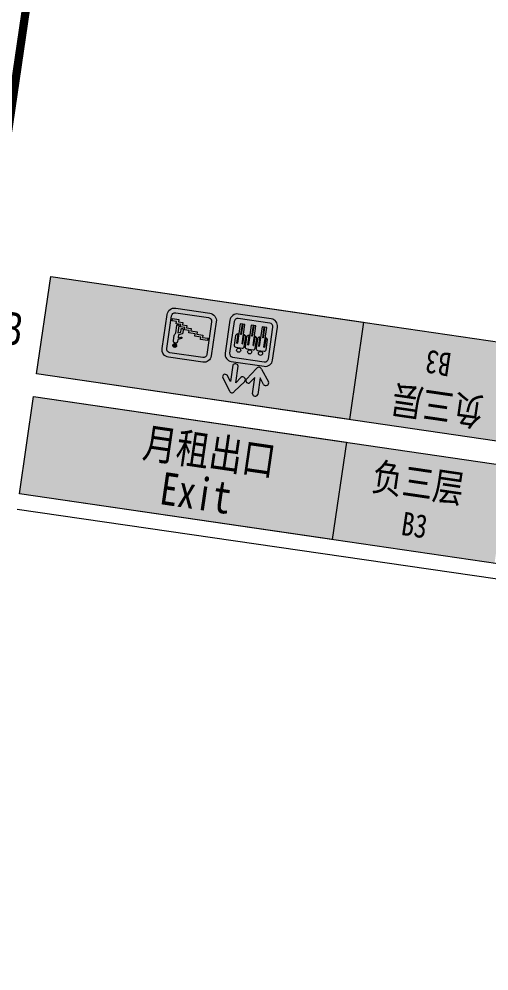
# Model space of a CAD drawing. Header units: inches. Extents: x -414268 to 632271, y -366004 to 318730.
# Drawn here: x 76266 to 93211, y 175669 to 209968 of the extents above; entities that cross this region are included whole.
import ezdxf

# ---------------------------------------------------------------- set-up
doc = ezdxf.new("R2010")
doc.units = ezdxf.units.IN
doc.header["$LTSCALE"] = 1200
doc.header["$MEASUREMENT"] = 0
doc.layers.get('0').update_dxf_attribs({"linetype": 'CONTINUOUS', "lineweight": 0})
doc.layers.add('0--灯箱--字', color=7, linetype='CONTINUOUS', lineweight=0, true_color=0xf7f7f7)
doc.layers.add('0-栋牌字体', color=7, linetype='CONTINUOUS', lineweight=0, true_color=0xf7f7f7)
for name, color, linetype, lineweight in [('0--灯箱字(黄底黑字)', 7, 'CONTINUOUS', 0), ('0-增加车位', 6, 'CONTINUOUS', 0), ('PUB_TITLE', 7, 'CONTINUOUS', 0)]:
    doc.layers.add(name, color=color, linetype=linetype, lineweight=lineweight)
doc.styles.add('-宋体', font='', dxfattribs={"width": 0.8})
doc.styles.add('-黑体', font='simhei.ttf', dxfattribs={"width": 0.8})
doc.styles.get('-宋体').set_extended_font_data('SimSun')

# ---------------------------------------------------------------- blocks, each defined once
blk = doc.blocks.new('_LABEL1')
blk.add_line((-75, 0), (0, 0))
blk = doc.blocks.new('A$C744A17C1')
at = {"true_color": 0xf7f7f7}
h = blk.add_hatch(color=7, dxfattribs=at)
edge = h.paths.add_edge_path()
edge.add_line((-3036.027967695962, 95700.69936638275), (-4282.504917986342, 95700.6993662884))
edge.add_arc((-4282.504917992475, 95427.42636630207), 273.2729999863368, 89.999999998714, 180.0000000033805)
edge.add_line((-4555.777917978819, 95427.42636628594), (-4555.777917813975, 94185.20778836703))
edge.add_arc((-4282.504917798803, 94185.20778839014), 273.2730000151723, 180.000000004845, 269.9999999973897)
edge.add_line((-4282.504917811253, 93911.93478837497), (-3036.027967662085, 93911.93478839874))
edge.add_arc((-3036.027967657114, 94185.20778838589), 273.2729999871517, 269.9999999989579, 360.000000003228)
edge.add_line((-2762.754967669956, 94185.20778840128), (-2762.754967693822, 95427.42636646118))
edge.add_arc((-3036.027967666832, 95427.42636640974), 273.27299997301, 1.078538077006223e-08, 90.00000000610757)
edge = h.paths.add_edge_path(flags=16)
edge.add_line((-3060.870968115632, 95535.07936645439), (-4257.661918124184, 95535.07936650218))
edge.add_arc((-4257.661918121812, 95402.58336650326), 132.4959999989223, 90.00000000102573, 180.0000000010257)
edge.add_line((-4390.157918120734, 95402.58336650088), (-4390.157917956356, 94210.05078851104))
edge.add_arc((-4257.661917951628, 94210.05078851951), 132.4960000047276, 180.0000000036624, 269.9999999983266)
edge.add_line((-4257.661917955498, 94077.55478851478), (-3060.870967947179, 94077.55478853764))
edge.add_arc((-3060.870967934181, 94210.05078852108), 132.4959999834391, 269.9999999943792, 360.0000000077086)
edge.add_line((-2928.374967950745, 94210.05078853891), (-2928.374968114891, 95402.5833664582))
edge.add_arc((-3060.870968122284, 95402.58336644698), 132.4960000073929, 4.851705143038884e-09, 89.99999999712362)
for points in [[(-4150.11990238633, 94529.42519890532), (-4149.627119381796, 94521.06739443877), (-4147.198756577098, 94513.64028296362), (-4143.319000463234, 94507.14339838475), (-4138.471931530861, 94501.57620250923), (-4125.87734835525, 94494.62397167491), (-4111.351055108826, 94492.31724702398), (-4097.313692784286, 94494.65355498373), (-4091.022925867466, 94497.44615649544), (-4084.733546061092, 94501.63183647174), (-4079.89801569574, 94507.2090675378), (-4076.03173301369, 94513.71398120295), (-4074.102912004921, 94521.14558704928), (-4073.143780433107, 94529.96923974363), (-4073.409211437916, 94786.29070426736), (-3975.566005341127, 94739.02821416727), (-3975.466443319223, 94642.90766297959), (-3974.488086713245, 94633.15731810404), (-3972.058778551756, 94624.80149255057), (-3968.178068257752, 94617.3759077636), (-3962.846874666517, 94611.80920641035), (-3957.032519419794, 94607.17172890124), (-3950.735444288468, 94603.92778070834), (-3936.208673960762, 94601.1567060907), (-3922.171329299919, 94603.4930145998), (-3915.880527055357, 94606.2856162488), (-3910.075784334331, 94610.93515125757), (-3904.75565221149, 94616.04852715385), (-3900.890314869001, 94623.48214061509), (-3898.477828618838, 94631.37860536999), (-3897.519191809697, 94640.66660789371), (-3897.638941903831, 94756.28987031762), (-3899.589391086716, 94769.75402574499), (-3904.925876862952, 94780.42857604545), (-3913.164742831723, 94788.77836625729), (-3922.213472441188, 94794.70326598715), (-3922.369446171797, 94794.80538847725), (-4039.101889754296, 94849.94229390075), (-4039.217787765549, 94961.8507568656), (-3945.249063278898, 94915.97730225985), (-3931.689579247963, 94912.27652424466), (-3920.071903735632, 94913.68161695023), (-3910.87873896258, 94918.79899297009), (-3904.593228902901, 94926.69948613836), (-3902.181714496808, 94935.52465123867), (-3903.644699364901, 94945.7388518333), (-3910.432604954694, 94955.48318951971), (-3915.27822494437, 94959.65733535777), (-3922.059884152026, 94963.36512443822), (-4039.278855550569, 95020.8232700668), (-4039.351956630824, 95091.40453202384), (-4040.820693118498, 95107.19094595194), (-4045.67544851813, 95120.18775516514), (-4052.949404808227, 95131.78898377655), (-4062.641139533138, 95140.60162528208), (-4073.783825813676, 95148.01970503082), (-4086.376951205893, 95153.57888623964), (-4100.41957921104, 95156.35044109734), (-4113.976686623646, 95157.7294554087), (-4128.015453705215, 95156.78622522691), (-4141.567728333292, 95153.52173987115), (-4154.633934597136, 95148.40033557524), (-4165.761698503164, 95141.42355248562), (-4175.434667611378, 95132.12651809816), (-4182.685078526265, 95120.97459971393), (-4187.997029419406, 95107.96727520748), (-4189.917695685872, 95092.64169136254), (-4189.701767394668, 94884.14834125085), (-4188.722924849484, 94873.93363212637), (-4186.29220309027, 94864.1847850999), (-4176.591818860266, 94847.0138444682), (-4163.989522695891, 94832.63200043356), (-4150.422369861859, 94821.5016373705), (-4150.394362782827, 94794.4670060108)], [(-4105.775307702483, 95185.59901780682), (-4093.191785995499, 95189.3268348336), (-4081.094827414956, 95195.37593573614), (-4070.936258183443, 95203.2804008755), (-4062.716157831484, 95213.04030111353), (-4056.434022755828, 95224.1912299039), (-4052.08934933634, 95236.26885156211), (-4051.135041708476, 95249.73601779382), (-4052.116755634663, 95262.73681229903), (-4056.486909276806, 95275.26976579314), (-4062.791662051925, 95285.94331290413), (-4071.031959299231, 95295.68616647439), (-4081.207323937677, 95304.03394962067), (-4093.316810593125, 95310.05796103626), (-4105.908036448644, 95313.759728508), (-4119.465126179974, 95315.13875723894), (-4133.503442684887, 95313.7311628082), (-4146.086937904591, 95310.0033170796), (-4157.699789472972, 95303.95473898912), (-4167.857881605858, 95295.58589573058), (-4176.07797313435, 95285.82602378237), (-4182.360594149213, 95275.13944482138), (-4186.704781629727, 95262.5974733338), (-4188.143691014964, 95249.59416268383), (-4186.677366507938, 95236.12948444439), (-4182.307698770659, 95224.06089506189), (-4176.002468914026, 95212.92301254108), (-4167.76218049007, 95203.18015842151), (-4157.587301790831, 95195.29673952419), (-4145.961922130198, 95189.27220515917), (-4133.370705098263, 95185.57043713813), (-4119.329499548534, 95184.19193190591)]]:
    blk.add_hatch(color=256).paths.add_polyline_path(points)
blk.add_hatch(color=7, dxfattribs=at).paths.add_polyline_path([(-2972.607069589547, 94898.53414615076), (-3229.479971812805, 94898.09719255501), (-3229.336110325414, 94813.51894278088), (-3456.396698841709, 94813.13270141499), (-3456.252740901196, 94728.50382023354), (-3683.313339790911, 94728.1176065724), (-3683.169383667991, 94643.48864204493), (-3848.535635771113, 94643.20729399307), (-3848.391651262064, 94558.5783851212), (-4015.984025353682, 94558.29326713439), (-4015.840079232818, 94473.66434005648), (-4177.145826940774, 94473.38992084307), (-4177.00158715609, 94388.58852501128), (-4337.63411603251, 94388.31524484028), (-4337.488947727485, 94302.96531869122), (-4112.581915430259, 94304.06890598805), (-4112.725865504006, 94388.69787000655), (-3952.093359518447, 94388.9711473679), (-3952.23760118545, 94473.77254055717), (-3789.097450235975, 94474.05003136786), (-3789.24139829434, 94558.67899535972), (-3621.331052389462, 94558.96459933165), (-3621.462747673038, 94636.38460403035), (-3621.475010367576, 94643.59356330667), (-3394.41441148764, 94643.97972189655), (-3394.55836834677, 94728.60868587349), (-3167.497770679998, 94728.99490008186), (-3167.619749095524, 94813.62389573664), (-2972.62380450021, 94813.90494948352)])
at = {"color": 7, "lineweight": 0, "ltscale": 5, "true_color": 0xf7f7f7}
for points in [[(-3036.027967695962, 95700.69936638275), (-4282.504917986342, 95700.6993662884, 0.4142135623969432), (-4555.777917978819, 95427.42636628594), (-4555.777917813975, 94185.20778836703, 0.4142135623349744), (-4282.504917811253, 93911.93478837497), (-3036.027967662085, 93911.93478839874, 0.4142135623949164), (-2762.754967669956, 94185.20778840128), (-2762.754967693822, 95427.42636646118, 0.4142135623491799)], [(-3060.870968115632, 95535.07936645439), (-4257.661918124184, 95535.07936650218, 0.414213562373095), (-4390.157918120734, 95402.58336650088), (-4390.157917956356, 94210.05078851104, 0.4142135623458187), (-4257.661917955498, 94077.55478851478), (-3060.870967947179, 94077.55478853764, 0.4142135624412422), (-2928.374967950745, 94210.05078853891), (-2928.374968114891, 95402.5833664582, 0.4142135623336186)]]:
    blk.add_lwpolyline(points, format="xyb", close=True, dxfattribs=at)
at = {"color": 7, "true_color": 0xf7f7f7}
blk.add_lwpolyline([(-2972.479819925153, 94813.90515701298), (-2972.607069589547, 94898.53414615076), (-3229.479971812805, 94898.09719255501), (-3229.336110325414, 94813.51894278088), (-3456.396698841709, 94813.13270141499), (-3456.252740901196, 94728.50382023354), (-3683.313339790911, 94728.1176065724), (-3683.169383667991, 94643.48864204493), (-3848.535635771113, 94643.20729399307), (-3848.391651262064, 94558.5783851212), (-4015.984025353682, 94558.29326713439), (-4015.840079232818, 94473.66434005648), (-4177.145826940774, 94473.38992084307), (-4177.00158715609, 94388.58852501128), (-4337.63411603251, 94388.31524484028), (-4337.488947727485, 94302.96531869122), (-4112.581915430259, 94304.06890598805), (-4112.725865504006, 94388.69787000655), (-3952.093359518447, 94388.9711473679), (-3952.23760118545, 94473.77254055717), (-3789.097450235975, 94474.05003136786), (-3789.24139829434, 94558.67899535972), (-3621.331052389462, 94558.96459933165), (-3621.462747673038, 94636.38460403035), (-3621.475010367576, 94643.59356330667), (-3394.41441148764, 94643.97972189655), (-3394.55836834677, 94728.60868587349), (-3167.497770679998, 94728.99490008186), (-3167.619749095524, 94813.62389573664), (-2972.62380450021, 94813.90494948352), (-2972.607069589547, 94898.53414615075)], dxfattribs=at)
at = {"layer": '0-栋牌字体', "linetype": 'ByBlock'}
for points in [[(-4150.11990238633, 94529.42519890532), (-4149.627119381796, 94521.06739443877), (-4147.198756577098, 94513.64028296362), (-4143.319000463234, 94507.14339838475), (-4138.471931530861, 94501.57620250923), (-4125.87734835525, 94494.62397167491), (-4111.351055108826, 94492.31724702398), (-4097.313692784286, 94494.65355498373), (-4091.022925867466, 94497.44615649544), (-4084.733546061092, 94501.63183647174), (-4079.89801569574, 94507.2090675378), (-4076.03173301369, 94513.71398120295), (-4074.102912004921, 94521.14558704928), (-4073.143780433107, 94529.96923974363), (-4073.409211437916, 94786.29070426736), (-3975.566005341127, 94739.02821416727), (-3975.466443319223, 94642.90766297959), (-3974.488086713245, 94633.15731810404), (-3972.058778551756, 94624.80149255057), (-3968.178068257752, 94617.3759077636), (-3962.846874666517, 94611.80920641035), (-3957.032519419794, 94607.17172890124), (-3950.735444288468, 94603.92778070834), (-3936.208673960762, 94601.1567060907), (-3922.171329299919, 94603.4930145998), (-3915.880527055357, 94606.2856162488), (-3910.075784334331, 94610.93515125757), (-3904.75565221149, 94616.04852715385), (-3900.890314869001, 94623.48214061509), (-3898.477828618838, 94631.37860536999), (-3897.519191809697, 94640.66660789371), (-3897.638941903831, 94756.28987031762), (-3899.589391086716, 94769.75402574499), (-3904.925876862952, 94780.42857604545), (-3913.164742831723, 94788.77836625729), (-3922.213472441188, 94794.70326598715), (-3922.369446171797, 94794.80538847725), (-4039.101889754296, 94849.94229390075), (-4039.217787765549, 94961.8507568656), (-3945.249063278898, 94915.97730225985), (-3931.689579247963, 94912.27652424466), (-3920.071903735632, 94913.68161695023), (-3910.87873896258, 94918.79899297009), (-3904.593228902901, 94926.69948613836), (-3902.181714496808, 94935.52465123867), (-3903.644699364901, 94945.7388518333), (-3910.432604954694, 94955.48318951971), (-3915.27822494437, 94959.65733535777), (-3922.059884152026, 94963.36512443822), (-4039.278855550569, 95020.8232700668), (-4039.351956630824, 95091.40453202384), (-4040.820693118498, 95107.19094595194), (-4045.67544851813, 95120.18775516514), (-4052.949404808227, 95131.78898377655), (-4062.641139533138, 95140.60162528208), (-4073.783825813676, 95148.01970503082), (-4086.376951205893, 95153.57888623964), (-4100.41957921104, 95156.35044109734), (-4113.976686623646, 95157.7294554087), (-4128.015453705215, 95156.78622522691), (-4141.567728333292, 95153.52173987115), (-4154.633934597136, 95148.40033557524), (-4165.761698503164, 95141.42355248562), (-4175.434667611378, 95132.12651809816), (-4182.685078526265, 95120.97459971393), (-4187.997029419406, 95107.96727520748), (-4189.917695685872, 95092.64169136254), (-4189.701767394668, 94884.14834125085), (-4188.722924849484, 94873.93363212637), (-4186.29220309027, 94864.1847850999), (-4176.591818860266, 94847.0138444682), (-4163.989522695891, 94832.63200043356), (-4150.422369861859, 94821.5016373705), (-4150.394362782827, 94794.4670060108)], [(-4105.775307702483, 95185.59901780682), (-4093.191785995499, 95189.3268348336), (-4081.094827414956, 95195.37593573614), (-4070.936258183443, 95203.2804008755), (-4062.716157831484, 95213.04030111353), (-4056.434022755828, 95224.1912299039), (-4052.08934933634, 95236.26885156211), (-4051.135041708476, 95249.73601779382), (-4052.116755634663, 95262.73681229903), (-4056.486909276806, 95275.26976579314), (-4062.791662051925, 95285.94331290413), (-4071.031959299231, 95295.68616647439), (-4081.207323937677, 95304.03394962067), (-4093.316810593125, 95310.05796103626), (-4105.908036448644, 95313.759728508), (-4119.465126179974, 95315.13875723894), (-4133.503442684887, 95313.7311628082), (-4146.086937904591, 95310.0033170796), (-4157.699789472972, 95303.95473898912), (-4167.857881605858, 95295.58589573058), (-4176.07797313435, 95285.82602378237), (-4182.360594149213, 95275.13944482138), (-4186.704781629727, 95262.5974733338), (-4188.143691014964, 95249.59416268383), (-4186.677366507938, 95236.12948444439), (-4182.307698770659, 95224.06089506189), (-4176.002468914026, 95212.92301254108), (-4167.76218049007, 95203.18015842151), (-4157.587301790831, 95195.29673952419), (-4145.961922130198, 95189.27220515917), (-4133.370705098263, 95185.57043713813), (-4119.329499548534, 95184.19193190591)]]:
    blk.add_lwpolyline(points, close=True, dxfattribs=at)

msp = doc.modelspace()

# ---------------------------------------------------------------- hatches: boundary and pattern name
for points in [[(88691.31482331024, 199045.9912996379), (77412.37805722206, 200695.5520164236), (76898.79527901538, 197183.9094193355), (88177.73204510368, 195534.3487025498)], [(87558.12845363986, 191211.010401553), (88071.71123189945, 194722.6529987134), (76792.7744652201, 196372.2137155361), (76279.19168698299, 192860.5711183725)]]:
    msp.add_hatch(color=250).paths.add_polyline_path(points)
at = {"lineweight": 0, "ltscale": 5, "true_color": 0xf7f7f7}
h = msp.add_hatch(color=7, dxfattribs=at)
edge = h.paths.add_edge_path(flags=0)
edge.add_arc((84973.38676813117, 197920.4614856861), 74.02267116532015, 351.67939968533864, 711.6793996853385, ccw=False)
edge = h.paths.add_edge_path(flags=0)
edge.add_arc((84581.77476212359, 197977.7353045442), 74.02267116532015, 351.67939968533864, 711.6793996853385, ccw=False)
edge = h.paths.add_edge_path(flags=0)
edge.add_arc((84186.21483025048, 198035.5865132359), 74.02267116532015, 351.67939968533864, 711.6793996853385, ccw=False)
edge = h.paths.add_edge_path()
edge.add_line((83919.63351408276, 197630.6930905933), (85110.70332495021, 197456.4974185378))
edge.add_arc((85148.89334035089, 197717.6231620633), 263.9036399967164, 621.6793996853387, 711.6793996853386)
edge.add_line((85410.01908387017, 197679.4331466806), (85583.6196465589, 198866.4338740788))
edge.add_arc((85322.49390302389, 198904.6238894724), 263.9036399967164, 711.6793996853386, 801.6793996853387)
edge.add_line((85360.6839184062, 199165.7496329919), (84169.61410754718, 199339.9453051063))
edge.add_arc((84131.4240922826, 199078.8195615696), 263.9036399967164, 441.6793996853385, 531.6793996853386)
edge.add_line((83870.29834876291, 199117.0095769525), (83696.69778605775, 197930.0088494364))
edge.add_arc((83957.8235294653, 197891.8188341127), 263.9036399967164, 531.6793996982746, 621.6793996853387)
edge = h.paths.add_edge_path(flags=16)
edge.add_line((83966.51768230135, 197785.4792972622), (85110.11008499443, 197618.2272642248))
edge.add_arc((85128.62645607046, 197744.8336853106), 127.953279998408, 621.6793996853387, 711.6793996853386)
edge.add_line((85255.23287717067, 197726.3173142159), (85421.88980071543, 198865.8406338194))
edge.add_arc((85295.28337960195, 198884.3570049419), 127.953279998408, 711.6793996853386, 801.6793996853387)
edge.add_line((85313.79975069675, 199010.9634260421), (84170.20734798607, 199178.2154589616))
edge.add_arc((84151.69097690785, 199051.609037859), 127.953279998408, 441.6793996853385, 531.6793996853386)
edge.add_line((84025.0845558081, 199070.1254089536), (83858.42763228083, 197930.602089468))
edge.add_arc((83985.03405339614, 197912.0857183627), 127.953279998408, 531.6793996853386, 621.6793996853387)
edge = h.paths.add_edge_path(flags=0)
edge.add_line((85095.48540131614, 198148.7186955257), (85113.53086044946, 198146.0795211252))
edge.add_line((85113.53086038114, 198146.0795211266), (85160.09186774197, 198464.442254829))
edge.add_arc((85168.00476904202, 198463.2849816299), 7.9970799999005, 441.6793996853386, 531.6793996853385, ccw=False)
edge.add_line((85169.16204223549, 198471.1978829484), (85185.80229806608, 198468.7642216113))
edge.add_arc((85184.6450249328, 198460.8513203525), 7.997079937409398, 399.7594110033832, 441.6793996853386, ccw=False)
edge.add_line((85190.79267442384, 198465.9659750092), (85199.07726688139, 198456.0081628086))
edge.add_line((85199.07726691547, 198456.0081628035), (85226.07114596071, 198423.562392877))
edge.add_arc((85219.92349627381, 198418.4477381717), 7.997080119066278, 351.67939968533864, 399.7594106533083, ccw=False)
edge.add_line((85227.83639772702, 198417.2904649585), (85174.08091615756, 198049.7352304068))
edge.add_arc((85110.77770559816, 198058.9934160072), 63.976639999204, 621.6793996853385, 711.6793996853385, ccw=False)
edge.add_line((85101.51952005056, 197995.6902054571), (84866.19435265737, 198030.106849551))
edge.add_arc((84875.45253826363, 198093.4100600322), 63.976639999204, 531.6793996853385, 621.6793996853385, ccw=False)
edge.add_line((84812.14932771336, 198102.6682455796), (84863.73433631366, 198455.382786022))
edge.add_line((84863.73433631868, 198455.3827860557), (84913.82291154332, 198505.2256022728))
edge.add_arc((84919.46377723687, 198499.5569232874), 7.997079940317611, 441.6793996853386, 494.8590940006088, ccw=False)
edge.add_line((84920.62105041993, 198507.4698245388), (84947.60474770189, 198503.5234200197))
edge.add_arc((84946.44747442461, 198495.6105187132), 7.9970799999005, 351.67939968533864, 441.6793996853386, ccw=False)
edge.add_line((84954.36037574394, 198494.4532455197), (84907.7531804276, 198175.7747006632))
edge.add_line((84907.75318042736, 198175.7747006631), (84926.9434606722, 198172.9680948905))
edge.add_line((84926.94346063444, 198172.9680948703), (85029.72486555239, 198875.7400222236))
edge.add_line((85029.72486558912, 198875.7400222354), (85106.619464531, 198864.4940769582))
edge.add_line((85106.61946459522, 198864.4940769317), (85051.27934309757, 198486.1037999598))
edge.add_line((85051.27934303094, 198486.1037999695), (85065.82324596518, 198483.9767331367))
edge.add_line((85065.8232459962, 198483.9767331149), (85121.16336793079, 198862.367009782))
edge.add_line((85121.16336793569, 198862.3670098156), (85198.20951615693, 198851.0989000578))
edge.add_line((85198.20951609989, 198851.0989000231), (85095.48540121001, 198148.7186955069))
edge = h.paths.add_edge_path(flags=0)
edge.add_line((84703.87348963803, 198205.992500588), (84721.91894877136, 198203.3533261874))
edge.add_line((84721.91894870333, 198203.3533261889), (84768.47995606382, 198521.7160598915))
edge.add_arc((84776.39285736391, 198520.5587866922), 7.9970799999005, 441.6793996853386, 531.6793996853385, ccw=False)
edge.add_line((84777.5501305578, 198528.4716880109), (84794.19038638844, 198526.0380266737))
edge.add_arc((84793.03311325493, 198518.1251254149), 7.997079937409398, 399.7594110033832, 441.6793996853386, ccw=False)
edge.add_line((84799.18076288054, 198523.2397800519), (84807.46535533809, 198513.2819678512))
edge.add_line((84807.46535523725, 198513.281967866), (84834.4592342826, 198480.8361979394))
edge.add_arc((84828.31158459536, 198475.7215432342), 7.997080119066278, 351.67939968533864, 399.7594106533083, ccw=False)
edge.add_line((84836.22448604903, 198474.564270021), (84782.46900447946, 198107.0090354694))
edge.add_arc((84719.16579391964, 198116.2672210696), 63.976639999204, 621.6793996853385, 711.6793996853385, ccw=False)
edge.add_line((84709.90760837233, 198052.9640105194), (84474.58244097907, 198087.3806546131))
edge.add_arc((84483.84062658565, 198150.6838650945), 63.976639999204, 531.6793996853385, 621.6793996853385, ccw=False)
edge.add_line((84420.53741603513, 198159.9420506419), (84472.12242463544, 198512.6565910843))
edge.add_line((84472.12242464081, 198512.6565911181), (84522.21099986545, 198562.4994073351))
edge.add_arc((84527.8518655583, 198556.8307283497), 7.997079940317611, 441.6793996853386, 494.8590940006088, ccw=False)
edge.add_line((84529.00913874165, 198564.7436296012), (84555.99283602361, 198560.7972250821))
edge.add_arc((84554.83556274622, 198552.8843237756), 7.9970799999005, 351.67939968533864, 441.6793996853386, ccw=False)
edge.add_line((84562.74846406485, 198551.7270505822), (84516.1412687485, 198233.0485057257))
edge.add_line((84516.14126874972, 198233.0485057256), (84535.33154899457, 198230.241899953))
edge.add_line((84535.33154909173, 198230.2418999129), (84638.11295400969, 198933.0138272663))
edge.add_line((84638.11295391043, 198933.0138272978), (84715.00755285232, 198921.7678820206))
edge.add_line((84715.00755291677, 198921.767881994), (84659.66743141918, 198543.3776050221))
edge.add_line((84659.6674313519, 198543.3776050318), (84674.21133428597, 198541.2505381991))
edge.add_line((84674.2113343178, 198541.2505381773), (84729.55145625243, 198919.6408148444))
edge.add_line((84729.55145625753, 198919.6408148779), (84806.59760447877, 198908.37270512))
edge.add_line((84806.59760442219, 198908.3727050854), (84703.87348953218, 198205.9925005691))
edge = h.paths.add_edge_path(flags=0)
edge.add_line((84308.69878308324, 198263.7863340015), (84326.74424221656, 198261.1471596009))
edge.add_line((84326.74424228264, 198261.1471595827), (84373.30524964347, 198579.5098932852))
edge.add_arc((84381.21815094363, 198578.3526200858), 7.9970799999005, 441.6793996853386, 531.6793996853385, ccw=False)
edge.add_line((84382.37542413728, 198586.2655214047), (84399.01567996792, 198583.8318600675))
edge.add_arc((84397.85840669996, 198575.9189588284), 7.997079937409398, 399.7594110033832, 441.6793996853386, ccw=False)
edge.add_line((84404.00605632574, 198581.0336134654), (84412.29064878324, 198571.0758012647))
edge.add_line((84412.29064881662, 198571.0758012598), (84439.28452786198, 198538.6300313333))
edge.add_arc((84433.13687817525, 198533.5153766279), 7.997080119066278, 351.67939968533864, 399.7594106533083, ccw=False)
edge.add_line((84441.04977962881, 198532.3581034146), (84387.29429805923, 198164.802868863))
edge.add_arc((84323.99108748976, 198174.0610543959), 63.976639999204, 621.6793996853385, 711.6793996853385, ccw=False)
edge.add_line((84314.73290194257, 198110.7578438457), (84079.40773454931, 198145.1744879395))
edge.add_arc((84088.66592003044, 198208.477698508), 63.976639999204, 531.6793996853385, 621.6793996853385, ccw=False)
edge.add_line((84025.36270948045, 198217.7358840556), (84076.94771808076, 198570.450424498))
edge.add_line((84076.94771808578, 198570.4504245315), (84127.03629331042, 198620.2932407486))
edge.add_arc((84132.67715899379, 198614.6245616958), 7.997079940317611, 441.6793996853386, 494.8590940006088, ccw=False)
edge.add_line((84133.83443217765, 198622.5374629472), (84160.81812945961, 198618.591058428))
edge.add_arc((84159.6608563165, 198610.678157102), 7.9970799999005, 351.67939968533864, 441.6793996853386, ccw=False)
edge.add_line((84167.57375763467, 198609.5208839087), (84120.96656231827, 198290.8423390522))
edge.add_line((84120.9665623196, 198290.8423390519), (84140.15684256445, 198288.0357332793))
edge.add_line((84140.15684253664, 198288.0357333265), (84242.93824745453, 198990.8076606797))
edge.add_line((84242.93824748072, 198990.8076606243), (84319.8328464226, 198979.5617153471))
edge.add_line((84319.8328463625, 198979.5617154074), (84264.49272486485, 198601.1714384355))
edge.add_line((84264.49272493232, 198601.1714384256), (84279.03662786656, 198599.0443715928))
edge.add_line((84279.0366277629, 198599.0443715908), (84334.37674969748, 198977.434648258))
edge.add_line((84334.37674969272, 198977.4346482242), (84411.42289791396, 198966.1665384663))
edge.add_line((84411.42289800197, 198966.1665384792), (84308.69878311208, 198263.7863339629))
at = {"lineweight": 0, "ltscale": 5}
for points in [[(94030.4697010204, 194678.3774116141), (88177.7320393665, 195534.3487087698), (88691.31481766014, 199045.9913057619), (94544.05247931369, 198190.0200086061)], [(88071.71123647637, 194722.6530041352), (93924.44889858458, 193866.6817069177), (93410.8661202541, 190355.0391096527), (87558.1284581456, 191211.0104068703)]]:
    msp.add_hatch(color=152, dxfattribs=at).paths.add_polyline_path(points)
at = {"lineweight": 0, "ltscale": 5, "true_color": 0xf7f7f7}
for points in [[(84026.02196005301, 196547.4996214409, -0.6624751083134088), (83852.7214510229, 196572.8450705044), (83612.59235968086, 197045.0213073027, -0.8769134457514564), (83769.84850043035, 197130.7902434707), (83886.8002335208, 196908.9482248788), (83972.08782312373, 197492.1054975015, -0.710415717446655), (84167.99035402504, 197463.4544703846), (84079.03272909182, 196855.2031838797), (84263.77951927937, 197054.1187116702, -0.9042847927237261), (84402.59328000457, 196909.8616499109)], [(85260.39427353133, 196898.2439016811, -0.9042847922969277), (85086.08250054973, 196799.7818998559), (84966.03839374345, 197043.2735345667), (84877.08076867531, 196435.0222480813, -0.710415717446655), (84681.17823761684, 196463.6732741203), (84766.46582697943, 197046.8305469847), (84590.88185317162, 196867.772296281, -0.8769134475484177), (84464.77437421039, 196994.9835694003), (84830.06672098237, 197378.6160504548, -0.6624751060017849), (85003.36722990114, 197353.2706025088)]]:
    msp.add_hatch(color=7, dxfattribs=at).paths.add_polyline_path(points)
at = {"layer": '0--灯箱--字'}
msp.add_hatch(color=256, dxfattribs=at).paths.add_polyline_path([(78215.89360316808, 198965.5212823284), (78712.52330300072, 198345.1691227389), (79205.87262027757, 198273.0160758435), (78873.13072115782, 198688.6520229001), (80012.66243932059, 198521.9938709172), (80064.42440773355, 198875.9183810582), (78924.89268957142, 199042.5765330411), (79362.72707000765, 199345.5145913719), (78869.37775273062, 199417.6676382673)])
at = {"layer": '0--灯箱--字', "true_color": 0xf7f7f7}
msp.add_hatch(color=7, dxfattribs=at).paths.add_polyline_path([(77409.66960103007, 194596.9212035987), (78038.01974482706, 195031.6773148332), (78512.39408836229, 194962.2993851082), (78091.39949176862, 194671.0127905236), (79187.10306692478, 194510.7645674216), (79137.33194343734, 194170.45253844), (78041.62836828135, 194330.7007615419), (78361.5725020445, 193931.0508124849), (77887.19815850857, 194000.4287422101)])

# ---------------------------------------------------------------- linework, layer by layer
at = {"color": 7, "lineweight": 0, "ltscale": 5, "true_color": 0xf7f7f7}
for p, q in [((84242.9382474203, 198990.8076606847), (84140.15684250259, 198288.0357333314)), ((84319.83284636261, 198979.5617154074), (84242.9382474203, 198990.8076606847)), ((84264.49272486469, 198601.1714384354), (84319.83284636261, 198979.5617154074)), ((84334.37674973358, 198977.4346482698), (84279.03662779933, 198599.0443716028)), ((84308.69878306513, 198263.7863339956), (84411.42289795482, 198966.1665385119)), ((84411.42289795482, 198966.1665385119), (84334.37674973358, 198977.4346482698)), ((84127.03629329213, 198620.2932407426), (84076.94771806715, 198570.4504245257)), ((84120.9665622579, 198290.8423391041), (84167.57375757385, 198609.5208839604)), ((84160.81812944892, 198618.5910584726), (84133.83443216677, 198622.5374629918)), ((84279.03662779933, 198599.0443716028), (84264.49272486469, 198601.1714384354)), ((84638.1129539287, 198933.0138273038), (84535.33154901105, 198230.2418999505)), ((84715.0075528709, 198921.7678820265), (84638.1129539287, 198933.0138273038)), ((84659.66743137344, 198543.3776050546), (84715.0075528709, 198921.7678820265)), ((84729.55145624164, 198919.6408148891), (84674.21133430698, 198541.2505382219)), ((84703.87348957296, 198205.9925006148), (84806.597604463, 198908.3727051311)), ((84806.597604463, 198908.3727051311), (84729.55145624164, 198919.6408148891)), ((85029.72486558958, 198875.7400222441), (84926.94346067181, 198172.9680948907)), ((85106.6194645316, 198864.4940769667), (85029.72486558958, 198875.7400222441)), ((85051.27934303402, 198486.1037999948), (85106.6194645316, 198864.4940769667)), ((85121.16336790298, 198862.3670098291), (85065.82324596855, 198483.9767331619)), ((85095.48540123436, 198148.718695555), (85198.20951612433, 198851.0989000713)), ((85198.20951612433, 198851.0989000713), (85121.16336790298, 198862.3670098291)), ((84076.94771806715, 198570.4504245257), (84025.3627094673, 198217.7358840831)), ((84120.9665622579, 198290.8423391041), (84140.15684250259, 198288.0357333314)), ((84308.69878306513, 198263.7863339956), (84326.74424219842, 198261.1471595951)), ((84373.30524955847, 198579.5098932977), (84326.74424219842, 198261.1471595951)), ((84399.01567990205, 198583.8318600858), (84382.37542407081, 198586.265521423)), ((84387.29429796094, 198164.8028688945), (84441.04977952997, 198532.3581034464)), ((84412.29064875079, 198571.0758012781), (84404.00605629291, 198581.0336134786)), ((84439.28452779533, 198538.6300313516), (84412.29064875079, 198571.0758012781)), ((84472.12242457533, 198512.6565911448), (84420.53741597524, 198159.9420507023)), ((84522.21099980053, 198562.4994073618), (84472.12242457533, 198512.6565911448)), ((84516.14126876579, 198233.0485057232), (84562.74846408202, 198551.7270505797)), ((84555.99283595622, 198560.797225092), (84529.00913867471, 198564.743629611)), ((84674.21133430698, 198541.2505382219), (84659.66743137344, 198543.3776050546)), ((84768.47995606688, 198521.7160599168), (84721.91894870659, 198203.3533262142)), ((84794.19038640993, 198526.0380267049), (84777.55013057904, 198528.4716880422)), ((84782.46900446905, 198107.0090355137), (84836.22448603838, 198474.5642700655)), ((84807.46535525896, 198513.2819678972), (84799.18076280132, 198523.2397800979)), ((84834.45923430432, 198480.8361979706), (84807.46535525896, 198513.2819678972)), ((84863.73433623696, 198455.3827860849), (84812.1493276367, 198102.6682456424)), ((84913.82291146222, 198505.2256023019), (84863.73433623696, 198455.3827860849)), ((84907.75318042736, 198175.7747006631), (84954.36037574394, 198494.4532455197)), ((84947.60474761791, 198503.523420032), (84920.62105033593, 198507.4698245511)), ((85065.82324596855, 198483.9767331619), (85051.27934303402, 198486.1037999948)), ((85160.09186772868, 198464.4422548568), (85113.5308603684, 198146.0795211542)), ((85185.80229807098, 198468.7642216451), (85169.16204224055, 198471.1978829822)), ((85174.08091613062, 198049.7352304538), (85227.83639769931, 198417.2904650056)), ((85199.07726691983, 198456.0081628373), (85190.79267446214, 198465.965975038)), ((85226.07114596514, 198423.5623929108), (85199.07726691983, 198456.0081628373)), ((84079.40773446998, 198145.1744879856), (84314.73290186329, 198110.7578438918)), ((84474.58244097827, 198087.3806546047), (84709.9076083717, 198052.9640105109)), ((84516.14126876579, 198233.0485057232), (84535.33154901105, 198230.2418999505)), ((84703.87348957296, 198205.9925006148), (84721.91894870659, 198203.3533262142)), ((84866.19435263949, 198030.1068495449), (85101.51952003274, 197995.690205451)), ((84907.75318042736, 198175.7747006631), (84926.94346067181, 198172.9680948907)), ((85095.48540123436, 198148.718695555), (85113.5308603684, 198146.0795211542))]:
    msp.add_line(p, q, dxfattribs=at)
at = {"color": 250}
for points in [[(104991.9360557722, 193075.2471938712), (76898.79527903942, 197183.9094193321), (77412.37805722206, 200695.5520164236), (105505.5188339554, 196586.8897909628), (104991.9360557722, 193075.2471938713)], [(88177.73204406095, 195534.3487029425), (76898.79527795961, 197183.909419639), (77412.3780561391, 200695.5520167311), (88691.31482224033, 199045.9913000346), (88177.73204406095, 195534.3487029425)], [(88177.7320440606, 195534.3487029425), (76898.79527795961, 197183.909419639), (77412.37805613893, 200695.5520167311), (88691.31482224009, 199045.9913000346), (88177.7320440606, 195534.3487029425)], [(76792.77446565707, 196372.2137157757), (104885.9152429654, 192263.5514898783), (104372.3324647282, 188751.9088927148), (76279.19168742024, 192860.5711186121), (76792.77446565719, 196372.2137157757)], [(76792.7744652201, 196372.2137155361), (88071.7112319002, 194722.6529987132), (87558.1284536628, 191211.0104015498), (76279.19168698287, 192860.5711183725), (76792.7744652201, 196372.2137155361)]]:
    msp.add_lwpolyline(points, dxfattribs=at)
at = {"color": 7, "lineweight": 0, "ltscale": 5, "true_color": 0xf7f7f7}
for points in [[(83919.6335140813, 197630.6930905849), (85110.70332496648, 197456.4974185355, 0.4142135623969432), (85410.01908386935, 197679.433146672), (85583.61964654166, 198866.4338740811, 0.4142135623349744), (85360.68391840497, 199165.7496329834), (84169.61410766409, 199339.9453050807, 0.4142135623949164), (83870.2983487618, 199117.0095769441), (83696.69778593478, 197930.0088494199, 0.4142135623491799)], [(83966.51768230059, 197785.4792972537), (85110.11008498416, 197618.2272642693, 0.414213562373095), (85255.23287717951, 197726.317314275), (85421.88980070106, 198865.8406338387, 0.4142135623458187), (85313.79975069547, 199010.9634260338), (84170.20734800218, 199178.2154589508, 0.4142135624412422), (84025.08455580694, 199070.1254089451), (83858.42763229483, 197930.6020894487, 0.4142135623336186)]]:
    msp.add_lwpolyline(points, format="xyb", close=True, dxfattribs=at)
at = {"color": 6}
msp.add_lwpolyline([(122437.0903344807, 185596.9931190965), (76195.84246293618, 192290.6674962297)], dxfattribs=at)
at = {"color": 7, "lineweight": 0, "ltscale": 5, "true_color": 0xf7f7f7}
for centre in [(84186.21483020601, 198035.5865132854), (84581.77476209612, 197977.7353045913), (84973.38676808681, 197920.4614857355)]:
    msp.add_circle(centre, 74.02267116532015, dxfattribs=at)
for centre, radius, start, end in [((84132.67715898255, 198614.6245617319), 7.997079940317611, 81.6793996874436, 134.8590940833961), ((84159.6608562558, 198610.6781571538), 7.9970799999005, 351.6793996857936, 81.6793996874436), ((84381.21815087757, 198578.3526201043), 7.9970799999005, 81.6793996874436, 171.6793996857936), ((84397.85840671707, 198575.918958826), 7.997079937409398, 39.75941082915411, 81.6793996874436), ((84433.13687809324, 198533.515376657), 7.997080119066278, 351.6793996857936, 39.75941082915411), ((84527.85186548979, 198556.8307283512), 7.997079940317611, 81.6793996874436, 134.8590940833961), ((84554.83556276269, 198552.8843237731), 7.9970799999005, 351.6793996857936, 81.6793996874436), ((84776.39285738603, 198520.5587867234), 7.9970799999005, 81.6793996874436, 171.6793996857936), ((84793.0331132249, 198518.1251254452), 7.997079937409398, 39.75941082915411, 81.6793996874436), ((84828.3115846013, 198475.7215432761), 7.997080119066278, 351.6793996857936, 39.75941082915411), ((84919.46377715137, 198499.5569232913), 7.997079940317611, 81.6793996874436, 134.8590940833961), ((84946.44747442461, 198495.6105187132), 7.9970799999005, 351.6793996857936, 81.6793996874436), ((85168.00476904679, 198463.2849816635), 7.9970799999005, 81.6793996874436, 171.6793996857936), ((85184.64502488624, 198460.8513203852), 7.997079937409398, 39.75941082915411, 81.6793996874436), ((85219.9234962631, 198418.4477382163), 7.997080119066278, 351.6793996857936, 39.75941082915411), ((84088.66592001758, 198208.4776985357), 63.976639999204, 171.6793996857936, 261.6793996874436), ((84323.9910874106, 198174.061054442), 63.976639999204, 261.6793996874436, 351.6793996857936), ((84483.84062652517, 198150.6838651549), 63.976639999204, 171.6793996857936, 261.6793996874436), ((84719.16579391854, 198116.2672210611), 63.976639999204, 261.6793996874436, 351.6793996857936), ((84875.45253818698, 198093.410060095), 63.976639999204, 171.6793996857936, 261.6793996874436), ((85110.77770557988, 198058.9934160012), 63.976639999204, 261.6793996874436, 351.6793996857936)]:
    msp.add_arc(centre, radius, start, end, dxfattribs=at)
at = {"layer": '0-增加车位', "color": 7, "lineweight": 0, "ltscale": 5, "true_color": 0xf7f7f7}
for points in [[(83972.08782313258, 197492.1054975605), (83886.80023363506, 196908.9482247157)], [(84263.77951911412, 197054.1187114794), (84079.0327289562, 196855.203183891), (84167.99035408272, 197463.4544707805)], [(84464.77437401575, 196994.9835690073), (84830.06672115566, 197378.6160506962)], [(85003.36722998519, 197353.2706021437), (85003.36723011994, 197353.2706021241), (85260.54603804724, 196897.9752261096), (85260.51852269954, 196897.9597396317)], [(83612.59235957428, 197045.0213075161), (83852.72145124152, 196572.8450701196)], [(83886.80023363506, 196908.9482247157), (83769.84850042849, 197130.7902434623)], [(84026.0219600724, 196547.4996215671), (84026.02196020668, 196547.4996215474), (84402.81563111104, 196910.0756110682), (84402.79370316968, 196910.0983286982)], [(84766.46582716168, 197046.8305472935), (84590.88185317034, 196867.7722962726)], [(84681.17823766492, 196463.6732744486), (84766.46582716168, 197046.8305472935)], [(85086.08250045317, 196799.7819001366), (84966.03839375137, 197043.2735346256), (84877.08076861466, 196435.0222476687)]]:
    msp.add_lwpolyline(points, dxfattribs=at)
for centre, radius, start, end in [((84065.04513719323, 197443.6336440684), 104.835980614343, 10.89823047836568, 152.4605688939276), ((84911.34997799632, 197329.2462690107), 95.10175198039325, 14.63243554991323, 148.7263636140535), ((83696.86938570271, 197077.5484944328), 90.3362332225548, 36.11253653896523, 201.1043721665985), ((84325.91723181406, 196974.9953030134), 100.6062081652747, 319.6532494330311, 128.1434878618877), ((84536.2065648089, 196939.6836853292), 90.3362332225548, 142.2544272129502, 307.2462628299182), ((85168.27684945363, 196857.796537148), 100.6062081652747, 215.2153115060454, 23.70554993125336), ((83944.73870289227, 196596.8694032936), 95.10175198039325, 194.6324357570062, 328.7263638191047), ((84784.12345439475, 196483.4941012446), 104.835980614343, 190.8982304783657, 332.4605688939276)]:
    msp.add_arc(centre, radius, start, end, dxfattribs=at)
at = {"layer": 'PUB_TITLE', "const_width": 300.0000000010631}
msp.add_lwpolyline([(59971.96725443966, 97211.30902240961), (225906.727338423, 72943.11180732514), (243272.1636282865, 191679.9705436281), (77337.40354430326, 215948.1677587125)], close=True, dxfattribs=at)

# ---------------------------------------------------------------- block references
at = {"xscale": -1, "rotation": 171.6793996836047}
msp.add_blockref('A$C744A17C1', (99741.4078486776, 291855.0082396551), dxfattribs=at)
at = {"layer": 'PUB_TITLE', "xscale": 300.0000000010684, "yscale": 300.0000000010696, "zscale": 300.0000000010631, "rotation": 81.67939968338567}
msp.add_blockref('_LABEL1', (77337.40354430326, 215948.1677587125), dxfattribs=at)

# ---------------------------------------------------------------- texts
at = {"color": 1, "style": '-黑体', "width": 0.8}
msp.add_text('B', height=1190.718722742972, rotation=351.6793996837307, dxfattribs=at).set_placement((75652.79294388875, 198262.4574144393))
at = {"layer": '0--灯箱字(黄底黑字)', "color": 7, "true_color": 0xffffff, "style": '-宋体', "width": 0.8}
for s, height, rotation, p in [('B3', 844.9999999721027, 171.6793996812564, (91896.20646469388, 197919.7249925997)), ('负三层', 1013.999999966523, 171.6793996812564, (93075.85882233328, 196289.7150801987)), ('月租出口', 1098.499999997147, 351.6793996849683, (80683.52172768301, 194182.1319897512)), ('负三层', 1014.000000045224, 351.6793996829062, (88943.81327572378, 192997.5163614659)), (' Exit', 1169.999999996037, 351.6793996849498, (80666.95993325551, 192589.6723778521)), ('B3', 845.0000000376863, 351.6793996829062, (90010.57757674158, 191384.0164895307))]:
    msp.add_text(s, height=height, rotation=rotation, dxfattribs=at).set_placement(p)

doc.saveas('drawing.dxf')
